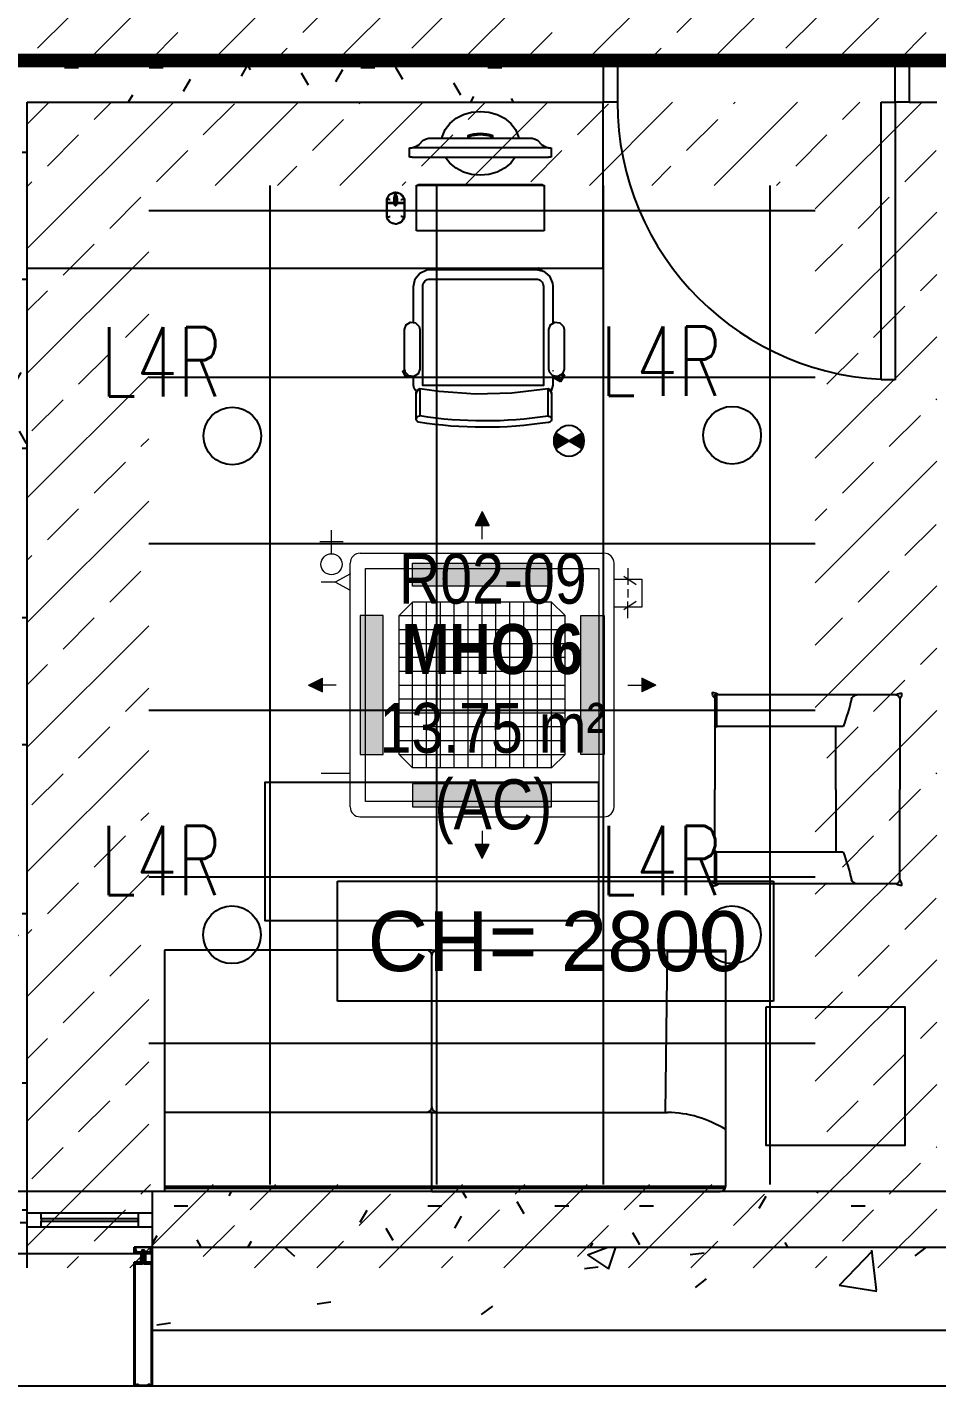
# Model space of a CAD drawing. Header units: millimetres. Extents: x -92759 to 184353, y -15225 to 86714.
# Drawn here: x 66376 to 69651, y 13491 to 18386 of the extents above; entities that cross this region are included whole.
import ezdxf

# ---------------------------------------------------------------- set-up
doc = ezdxf.new("R2010")
doc.units = ezdxf.units.MM
doc.linetypes.add('HIDDEN', pattern=[0.375, 0.25, -0.125])
for name, color, linetype in [('0-1', 9, 'Continuous'), ('0-Motion Sensor', 1, 'Continuous'), ('A-_CLADMULN_E', 8, 'Continuous'), ('A-_DETA----_ED', 8, 'Continuous'), ('A-_DOOR----_E', 8, 'Continuous'), ('A-_FLOR----_E', 8, 'Continuous'), ('A-_FURT----_E-1', 8, 'Continuous'), ('A-_FURT----_E-3', 250, 'Continuous'), ('A-_ROOMNAME_A', 8, 'Continuous'), ('A-_WALL----_E', 8, 'Continuous'), ('A-_WALL----_H-1', 9, 'Continuous'), ('A-_WALLPRTN_E', 8, 'Continuous'), ('A-_WIND----_E', 8, 'Continuous'), ('A-PATT-CONC', 8, 'Continuous'), ('E-_LIGT----_E-', 3, 'Continuous'), ('E-legend', 1, 'Continuous'), ('HF Text', 7, 'Continuous'), ('M-_SANIFIXR_E', 9, 'Continuous'), ('M-ACMV_FCU', 5, 'Continuous'), ('PDF_M-_ACON----_E-N', 7, 'Continuous')]:
    doc.layers.add(name, color=color, linetype=linetype)
for name, color, linetype, lineweight in [('A--', 134, '500-1-RP', 25), ('HFI 9MM FPB', 94, 'Continuous', 5), ('M-ACMV_CDP', 190, 'DRAIN_PIPE', 25), ('M-ACMV_FCU-1', 86, 'Continuous', 9), ('M-ACMV_PWR', 1, 'REFRIGERANT', 25), ('M-ACMV_REF_PIPE', 134, '500-1-RP', 25), ('M-ACMV_VCD', 7, 'Continuous', 25)]:
    doc.layers.add(name, color=color, linetype=linetype, lineweight=lineweight)
doc.layers.add('A-_DETA----_ED-11', color=9, linetype='Continuous', true_color=0x808080)
doc.layers.add('A-_WALL----_H-3', color=9, linetype='Continuous', true_color=0x808080)
doc.styles.add('Arial Narrow_2', font='ARIALN.TTF', dxfattribs={"height": 225})
doc.styles.add('Arial Narrow_B_1', font='ARIALNB.TTF', dxfattribs={"height": 300})
doc.styles.add('Arial_4', font='arial.ttf', dxfattribs={"height": 1.8})
doc.styles.add('Simplex', font='simplex_.ttf', dxfattribs={"width": 0.7, "height": 450})
doc.styles.get("Standard").update_dxf_attribs({"font": 'arial.ttf'})
doc.linetypes.add('500-1-RP', pattern='A,0.75,-0.5,0.75,-0.5,0.75,-0.5,0.75,-1.7,["RP",Standard,S=1,R=0,X=-1,Y=-0.5],-1.7', length=7.9)
doc.linetypes.add('DRAIN_PIPE', pattern='A,0.5,-0.2,["D",Standard,S=0.1,R=0,X=-0.1,Y=-0.05],-0.25', length=0.95)
doc.linetypes.add('REFRIGERANT', pattern='A,15,-5.08,["R",Standard,S=2.54,R=0,X=-2.54,Y=-1.27],-5.08', length=25.16)
pattern_1 = [(0, (-11670.95, 40338.29), (609.6, 152.4), [50.292, -406.908, 50.292, -406.908, -2438.4]), (0, (-11670.95, 40338.29), (609.6, 152.4), [-914.4, 50.292, -864.108, 50.292, -406.908, -1066.8]), (0, (-11670.95, 40338.29), (609.6, 152.4), [-2286, 50.292, -254.508, 50.292, -711.708]), (120, (-11442.35, 40414.49), (-436.78227, 451.7291), [50.292, -406.908, 50.292, -406.908, -2438.4]), (120, (-11442.35, 40414.49), (-436.78227, 451.7291), [-914.4, 50.292, -864.108, 50.292, -406.908, -1066.8]), (120, (-11442.35, 40414.49), (-436.78227, 451.7291), [-2286, 50.292, -254.508, 50.292, -711.708]), (240, (-11366.15, 40719.29), (-172.81773, -604.1291), [50.292, -406.908, 50.292, -406.908, -2438.4]), (240, (-11366.15, 40719.29), (-172.81773, -604.1291), [-914.4, 50.292, -864.108, 50.292, -406.908, -1066.8]), (240, (-11366.15, 40719.29), (-172.81773, -604.1291), [-2286, 50.292, -254.508, 50.292, -711.708])]

# ---------------------------------------------------------------- blocks, each defined once
blk = doc.blocks.new('IDA - F - Single - Swing1 - 1100L X 2200H -TD-03-10510365-BLK8_RHH_2ND STOREY PLAN')
at = {"layer": 'A-_DOOR----_E'}
for p, q in [((-550, 75), (-500, 75)), ((-500, 75), (-500, -75)), ((500, 75), (550, 75)), ((500, -75), (500, 75)), ((-500, -75), (-550, -75)), ((450, -75), (500, -75)), ((450, -1075), (450, -75)), ((500, -75), (500, -1075)), ((550, -75), (500, -75)), ((500, -1075), (450, -1075))]:
    blk.add_line(p, q, dxfattribs=at)
blk.add_arc((500, -75), 1000, 180, 270, dxfattribs=at)
blk = doc.blocks.new('Desktop Computer HP - Desktop computer-4307020-TD_OP_1ST STY PLAN Copy 2')
at = {"layer": 'A-_FURT----_E-3', "color": 8}
for p, q in [((-205.4, 75.5), (-220.6, 60.4)), ((180.4, 83.2), (-180.4, 83.2)), ((-45, 93.2), (-40, 89.6)), ((-45, 83.2), (-45, 93.2)), ((-40, 89.6), (-40, 83.2)), ((45, 93.2), (40, 89.6)), ((40, 83.2), (40, 89.6)), ((45, 93.2), (45, 83.2)), ((220.6, 60.4), (205.4, 75.5)), ((-255, 48.2), (-255, 14.8)), ((-254.7, 48.2), (-255, 48.2)), ((-245, 48.2), (-255, 48.2)), ((-255, 14.8), (-245, 14.8)), ((-255, 14.8), (-254.7, 14.8)), ((-245, 48.2), (245, 48.2)), ((245, 14.8), (-245, 14.8)), ((255, 48.2), (245, 48.2)), ((245, 14.8), (255, 14.8)), ((255, 48.2), (254.7, 48.2)), ((254.7, 14.8), (255, 14.8)), ((255, 14.8), (255, 48.2)), ((230, -86.1), (-230, -86.1)), ((-230, -86.1), (-230, -251.1)), ((-230, -91.6), (-230, -92.5)), ((-230, -92.2), (-230, -92.6)), ((-230, -92.6), (-230, -244.8)), ((-223.6, -85.2), (223.7, -85.2)), ((-223.6, -85.9), (223.7, -85.9)), ((223.7, -86.1), (-223.6, -86.1)), ((223.7, -86.3), (-223.6, -86.3)), ((230, -251.1), (230, -86.1)), ((230, -92.5), (230, -91.6)), ((230, -92.6), (230, -92.2)), ((230, -244.8), (230, -92.6)), ((273.2, -137.2), (273.2, -149.9)), ((273.2, -149.9), (273.2, -137.2)), ((336.7, -149.9), (336.7, -137.2)), ((336.7, -137.2), (336.7, -149.9)), ((273.2, -151.4), (273.2, -200.7)), ((273.2, -149.9), (286, -149.9)), ((273.2, -200.7), (273.2, -151.4)), ((286, -151.4), (273.2, -151.4)), ((286, -149.9), (300.3, -149.9)), ((300.4, -151.4), (286, -151.4)), ((324, -151.4), (309.6, -151.4)), ((309.7, -149.9), (324, -149.9)), ((324, -149.9), (336.7, -149.9)), ((336.7, -151.4), (324, -151.4)), ((336.7, -200.7), (336.7, -151.4)), ((336.7, -151.4), (336.7, -200.7)), ((-230, -251.1), (230, -251.1)), ((-223.6, -251.1), (223.7, -251.1))]:
    blk.add_line(p, q, dxfattribs=at)
at = {"layer": 'A-_FURT----_E-3', "color": 8, "flags": 128}
for points in [[(138.2, 83.4), (136.5, 90.4), (126.1, 114.7), (109.5, 136.5), (87.3, 154.8), (60.7, 168.5), (31.2, 177), (0, 179.8), (-31.2, 177), (-60.7, 168.5), (-87.3, 154.8), (-109.5, 136.5), (-126.1, 114.7), (-136.5, 90.4), (-138.2, 83.4)], [(-126, 14.8), (-109.5, -6.9), (-87.3, -25.1), (-60.7, -38.8), (-31.2, -47.3), (0, -50.2), (31.2, -47.3), (60.7, -38.8), (87.3, -25.1), (109.5, -6.9), (126, 14.8)], [(336.7, -137.2), (326.5, -120), (308.2, -112), (288.6, -116.3), (275.2, -131.2), (273.2, -137.2)], [(301.9, -124.8), (300.9, -127.6), (300.2, -131.2), (299.7, -135.2), (299.5, -139.6), (299.5, -144), (299.9, -148.2), (300.6, -152), (301.4, -155.2), (302.5, -157.6), (303.7, -159.1), (305, -159.6), (306.3, -159.1), (307.5, -157.6), (308.6, -155.2), (309.4, -152), (310.1, -148.2), (310.5, -144), (310.5, -139.6), (310.3, -135.2), (309.8, -131.2), (309.1, -127.6), (308.1, -124.8)], [(300.3, -149.9), (299.9, -147.1), (299.7, -144.1), (299.6, -140.9), (299.6, -137.8), (299.8, -134.7), (300.1, -131.8), (300.6, -129.1), (301.2, -126.8), (301.9, -124.8)], [(301.1, -127.1), (302.1, -124.3), (303.3, -122.4)], [(303.4, -122.3), (302.5, -123.6), (301.6, -125.4)], [(305, -132.2), (304.5, -132.3), (304.1, -132.6), (303.6, -133), (303.2, -133.7), (302.9, -134.4), (302.5, -135.3), (302.3, -136.4), (302, -137.5), (301.9, -138.7), (301.8, -139.9), (301.7, -141.2), (301.8, -142.5), (301.9, -143.7), (302, -144.9), (302.3, -146.1), (302.5, -147.1), (302.9, -148), (303.2, -148.7), (303.6, -149.4), (304.1, -149.8), (304.5, -150.1), (305, -150.2)], [(305, -150.2), (304.5, -150.1), (304.1, -149.8), (303.6, -149.4), (303.2, -148.7), (302.9, -148), (302.5, -147.1), (302.3, -146.1), (302, -144.9), (301.9, -143.7), (301.8, -142.5), (301.7, -141.2), (301.8, -139.9), (301.9, -138.7), (302, -137.5), (302.3, -136.4), (302.5, -135.3), (302.9, -134.4), (303.2, -133.7), (303.6, -133), (304.1, -132.6), (304.5, -132.3), (305, -132.2)], [(303.4, -122.3), (302.5, -123.5), (301.9, -124.8)], [(303.3, -122.4), (302.5, -123.5), (301.9, -124.8)], [(305, -150.2), (305.5, -150.1), (305.9, -149.8), (306.4, -149.4), (306.8, -148.7), (307.1, -148), (307.5, -147.1), (307.7, -146.1), (308, -144.9), (308.1, -143.7), (308.2, -142.5), (308.3, -141.2), (308.2, -139.9), (308.1, -138.7), (308, -137.5), (307.7, -136.4), (307.5, -135.3), (307.1, -134.4), (306.8, -133.7), (306.4, -133), (305.9, -132.6), (305.5, -132.3), (305, -132.2)], [(305, -132.2), (305.5, -132.3), (305.9, -132.6), (306.4, -133), (306.8, -133.7), (307.1, -134.4), (307.5, -135.3), (307.7, -136.4), (308, -137.5), (308.1, -138.7), (308.2, -139.9), (308.3, -141.2), (308.2, -142.5), (308.1, -143.7), (308, -144.9), (307.7, -146.1), (307.5, -147.1), (307.1, -148), (306.8, -148.7), (306.4, -149.4), (305.9, -149.8), (305.5, -150.1), (305, -150.2)], [(308.4, -125.4), (307.5, -123.6), (306.6, -122.3)], [(308.1, -124.8), (307.5, -123.5), (306.6, -122.3)], [(306.7, -122.4), (307.9, -124.3), (308.9, -127.1)], [(308.1, -124.8), (307.5, -123.5), (306.7, -122.4)], [(308.1, -124.8), (308.8, -126.8), (309.4, -129.1), (309.9, -131.8), (310.2, -134.7), (310.4, -137.8), (310.4, -140.9), (310.3, -144.1), (310.1, -147.1), (309.7, -149.9)], [(309.6, -151.4), (309.1, -153.2), (308.7, -154.9), (308.1, -156.3), (307.6, -157.5), (307, -158.4), (306.3, -159.1), (305.7, -159.5), (305, -159.6), (304.3, -159.5), (303.7, -159.1), (303, -158.4), (302.4, -157.5), (301.9, -156.3), (301.3, -154.9), (300.9, -153.2), (300.4, -151.4)], [(301.3, -154.9), (301.9, -156.3), (302.4, -157.5), (303, -158.4)], [(303.7, -159.1), (302.5, -157.6), (301.4, -155.1)], [(308.6, -155.1), (307.5, -157.6), (306.3, -159.1)], [(307, -158.4), (307.6, -157.5), (308.1, -156.3), (308.7, -154.9)], [(273.2, -200.7), (283.5, -218), (301.8, -226), (321.4, -221.7), (334.8, -206.7), (336.7, -200.7)]]:
    blk.add_lwpolyline(points, dxfattribs=at)
at = {"layer": 'A-_FURT----_E-3', "color": 8}
for centre, radius, start, end in [((0, -30.8), 131.9, 70.0559, 109.9441), ((-256.3, 99), 52.6, 285.2466, 312.7534), ((-180.4, 38.9), 44.3, 90, 124.3728), ((-180.4, 38.9), 44.3, 101.4576, 124.3728), ((0, -30.8), 126.9, 71.6303, 108.3697), ((180.4, 38.9), 44.3, 55.6272, 90), ((180.4, 38.9), 44.3, 55.6272, 78.5424), ((256.3, 99), 52.6, 227.2466, 254.7534), ((305, -144.4), 32.5, 93.9314, 167.3196), ((305, -144.4), 32.5, 86.0686, 93.9314), ((282, -118.3), 21.8, 348.9496, 17.0297), ((282, -118.3), 21.8, 349.4349, 17.0297), ((328, -118.3), 21.8, 162.9703, 191.0504), ((328, -118.3), 21.8, 162.9703, 190.5651), ((305, -144.4), 32.5, 12.6804, 86.0686), ((305, -193.6), 32.5, 192.6804, 347.3196)]:
    blk.add_arc(centre, radius, start, end, dxfattribs=at)
for centre, major_axis, start_param, end_param in [((-223.6, -91.6), (6.35, 0), 1.570796, 3.141593), ((-223.6, -92.2), (6.35, 0), 1.570796, 3.141593), ((-223.6, -92.6), (-6.35, 0), 4.712389, 6.283185), ((-223.6, -92.5), (6.35, 0), 1.832596, 2.879793), ((223.7, -91.6), (-6.35, 0), 3.141593, 4.712389), ((223.7, -92.2), (6.35, 0), 0, 1.570796), ((223.7, -92.6), (-6.35, 0), 3.141593, 4.712389), ((223.7, -92.5), (6.35, 0), 0.261799, 1.308997), ((-223.6, -244.8), (-6.35, 0), 0, 1.570796), ((-223.6, -244.5), (6.35, 0), 3.403392, 4.45059), ((-223.6, -244.7), (6.35, 0), 3.403392, 4.45059), ((223.7, -244.8), (-6.35, 0), 1.570796, 3.141593), ((223.7, -244.5), (6.35, 0), 4.974188, 6.021386), ((223.7, -244.7), (6.35, 0), 4.974188, 6.021386)]:
    blk.add_ellipse(centre, major_axis=major_axis, ratio=0.996195, start_param=start_param, end_param=end_param, dxfattribs=at)
for points, knots in [([(273.2, -137.2), (273.2, -137.2), (273.7, -137.3), (276.1, -137.5), (279.5, -138), (283.1, -138.4), (285, -138.7), (286, -138.8)], [-1, -1, -1, -1, -0.785714, -0.571429, -0.285714, -0.142857, 0, 0, 0, 0]), ([(302.8, -111.9), (302.8, -111.9), (302.8, -112.1), (303.2, -113.5), (303.7, -116.1), (303.7, -119.6), (303.5, -121.5), (303.3, -122.4)], [-1, -1, -1, -1, -0.833333, -0.666667, -0.333333, -0.166667, 0, 0, 0, 0]), ([(302.8, -111.9), (302.8, -111.9), (302.8, -112.1), (303.2, -113.5), (303.7, -116), (303.7, -119.4), (303.5, -121.3), (303.4, -122.3)], [0, 0, 0, 0, 0.166667, 0.333333, 0.666667, 0.833333, 1, 1, 1, 1]), ([(306.7, -122.4), (306.5, -121.5), (306.3, -119.6), (306.3, -116.1), (306.8, -113.5), (307.2, -112.1), (307.2, -111.9), (307.2, -111.9)], [-1, -1, -1, -1, -0.833333, -0.666667, -0.333333, -0.166667, 0, 0, 0, 0]), ([(306.6, -122.3), (306.5, -121.3), (306.3, -119.4), (306.3, -116), (306.8, -113.5), (307.2, -112.1), (307.2, -111.9), (307.2, -111.9)], [0, 0, 0, 0, 0.166667, 0.333333, 0.666667, 0.833333, 1, 1, 1, 1]), ([(324, -138.8), (325.5, -138.6), (328.3, -138.2), (332.5, -137.7), (335.9, -137.3), (336.7, -137.2), (336.7, -137.2)], [-1, -1, -1, -1, -0.785714, -0.571429, -0.285714, 0, 0, 0, 0]), ([(273.2, -200.7), (273.2, -200.7), (274.1, -200.6), (277.5, -200.2), (281.7, -199.7), (284.5, -199.3), (286, -199.1)], [0, 0, 0, 0, 0.285714, 0.571429, 0.785714, 1, 1, 1, 1]), ([(336.7, -200.7), (336.7, -200.7), (336.3, -200.7), (333.9, -200.4), (330.5, -200), (326.9, -199.5), (325, -199.3), (324, -199.1)], [-1, -1, -1, -1, -0.785714, -0.571429, -0.285714, -0.142857, 0, 0, 0, 0])]:
    blk.add_open_spline(points, degree=3, knots=knots, dxfattribs=at)
blk = doc.blocks.new('Chair_ Swivel_ High Back1 - 600x600-5528244-TD_OP_1ST STY PLAN Copy 2')
at = {"layer": '0-1'}
for p, q in [((-195.8, 250.3), (-211, 237.2)), ((-188.7, 242), (-195.8, 250.3)), ((-195.3, 249.7), (-195.8, 250.3)), ((-206.5, 240.9), (-208.1, 239.1)), ((-208.1, 239.1), (-206.5, 240.9)), ((194.9, 243.8), (-186.1, 243.8)), ((194.9, 209.8), (-186.1, 209.8)), ((194.9, 209.8), (-186.1, 209.8)), ((-246.8, 183.1), (-246.8, 51.7)), ((-212.8, 183.1), (-212.8, -173.9)), ((-212.8, 183.1), (-212.8, -172.5)), ((221.7, -173.9), (221.7, 183.1)), ((221.7, -172.5), (221.7, 183.1)), ((255.6, 52), (255.6, 183.1)), ((-246.8, 50), (-246.8, 47.1)), ((-287, 27.4), (-287, -115)), ((-231.9, -115), (-231.9, 27.4)), ((232.4, 27.4), (232.4, -115)), ((287.4, -115), (287.4, 27.4)), ((-278.2, -130.4), (-288.1, -135.8)), ((-287.4, -135.4), (-288.1, -135.8)), ((-288.1, -135.8), (-274.7, -160.6)), ((-274.7, -160.6), (-246.6, -145.4)), ((-246.7, -139.9), (-268.9, -151.9)), ((-246.8, -120.4), (-246.8, -122.8)), ((-246.8, -135.6), (-246.8, -172.5)), ((255.6, -172.5), (255.6, -138.7)), ((267.5, -140.1), (281.9, -146.8)), ((272, -136.9), (275.5, -138.5)), ((281.2, -146.5), (281.9, -146.8)), ((281.9, -146.8), (293.8, -121.3)), ((284.7, -137.4), (282.6, -138.6)), ((293.8, -121.3), (284.2, -116.8)), ((287.7, -133.8), (286.5, -135.8)), ((288.5, -131.6), (287.7, -133.8)), ((293.8, -121.3), (293.1, -120.9)), ((-274.7, -160.6), (-274.1, -160.2)), ((-229.3, -284), (-229.3, -186)), ((-212.8, -173.9), (221.7, -173.9)), ((-211.5, -173.9), (220.3, -173.9)), ((232.3, -185.5), (232.3, -283.6)), ((-242.2, -203.9), (-242.2, -198.8)), ((245.2, -198.4), (245.2, -203.5))]:
    blk.add_line(p, q, dxfattribs=at)
at = {"layer": '0-1', "flags": 128}
for points in [[(-186.1, 243.8), (-213, 237.5), (-234.3, 220), (-245.6, 194.8), (-246.8, 183.1)], [(-196.8, 242.5), (-198.8, 243), (-200.8, 243.1), (-202.9, 242.8), (-204.8, 242), (-206.5, 240.9)], [(-206.5, 240.9), (-204.5, 242.2), (-202.2, 242.9), (-199.8, 243.1)], [(255.6, 183.1), (249.3, 210), (231.8, 231.3), (206.7, 242.6), (194.9, 243.8)], [(-231.9, 27.4), (-238, 44.7), (-253.7, 54.3), (-271.9, 51.9), (-284.6, 38.6), (-287, 27.4)], [(287.4, 27.4), (281.2, 44.7), (265.6, 54.3), (247.4, 51.9), (234.8, 38.5), (232.4, 27.4)], [(-287, -115), (-280.8, -132.4), (-265.1, -142), (-246.9, -139.6), (-234.3, -126.2), (-231.9, -115)], [(-278.3, -135.5), (-280, -137.1), (-281.4, -139), (-282.2, -141.1), (-282.5, -143.4), (-282.2, -145.7), (-281.3, -147.9)], [(-281.3, -147.9), (-282.2, -145.7), (-282.5, -143.4)], [(232.4, -115), (238.6, -132.4), (254.2, -141.9), (272.4, -139.5), (285, -126.2), (287.4, -115)], [(275.5, -138.5), (277.5, -139.1), (279.6, -139.2), (281.6, -138.9), (283.5, -138.2), (285.3, -137), (286.7, -135.5), (287.7, -133.8)], [(287.7, -133.8), (288.5, -131.6), (288.6, -129.2), (288.2, -127), (287.3, -124.8), (285.8, -123)], [(-275.9, -152.4), (-278.1, -151.4), (-279.9, -149.9), (-281.3, -147.9)], [(-281.3, -147.9), (-280.2, -149.6), (-278.7, -151), (-276.9, -152), (-274.9, -152.7), (-272.9, -152.9), (-270.8, -152.6), (-268.9, -151.9)], [(-246.8, -172.5), (-240.6, -192.5), (-235.3, -196.7)], [(-242.2, -198.8), (-236.3, -188), (-229.3, -185.9)], [(-229.3, -185.9), (-99.1, -201.9), (32, -205.2), (162.8, -195.8), (232.3, -185.5)], [(232.3, -185.5), (243.1, -191.4), (245.2, -198.4)], [(241.8, -199.7), (253.2, -185.2), (255.6, -172.5)], [(-242.2, -198.8), (-242.2, -205.2), (-242.2, -224.2), (-242.2, -255.7), (-242.2, -295.6)], [(245.2, -295.2), (245.2, -252.6), (245.2, -222), (245.2, -203.9), (245.2, -198.4)]]:
    blk.add_lwpolyline(points, dxfattribs=at)
at = {"layer": '0-1'}
for centre, radius, start, end in [((-186.1, 183.1), 26.7, 90, 180), ((-186.1, 183.1), 26.7, 90, 180), ((-200.3, 233.7), 9.47, 130.6127, 145.6127), ((-200.3, 233.7), 9.47, 130.6127, 145.6127), ((-200.3, 233.7), 9.47, 85.6127, 130.6127), ((-200.3, 233.7), 9.47, 115.6127, 130.6127), ((194.9, 183.1), 26.7, 360, 90), ((194.9, 183.1), 26.7, 360, 90), ((-273, -143.4), 9.47, 163.3873, 208.3873), ((-273, -143.4), 9.47, 193.3873, 208.3873), ((279.2, -129.8), 9.47, 290, 335), ((279.2, -129.8), 9.47, 320, 335), ((279.2, -129.8), 9.47, 335, 20), ((279.2, -129.8), 9.47, 335, 350), ((-273, -143.4), 9.47, 208.3873, 253.3873), ((-273, -143.4), 9.47, 208.3873, 223.3873), ((-211.5, -172.5), 1.35, 180, 270), ((220.3, -172.5), 1.35, 270, 360)]:
    blk.add_arc(centre, radius, start, end, dxfattribs=at)
for centre, major_axis, ratio, start_param, end_param in [((-229.3, -203.9), (12.9, 0), 0.99468, 1.872301, 3.403392), ((232.3, -203.5), (12.9, 0), 0.99468, 1.31634, 1.570796), ((232.3, -203.5), (12.9, 0), 0.99468, 6.072785, 7.345068), ((-229.3, -295.6), (-12.9, 0), 0.899459, 4.712389, 7.853982), ((0.2, 911.2), (1348.5, 0), 0.899459, 4.541367, 4.885303), ((232.3, -295.2), (12.9, 0), 0.899459, 5.054959, 7.853982), ((0.2, 911.2), (1373.9, 0), 0.899459, 4.544559, 4.885273)]:
    blk.add_ellipse(centre, major_axis=major_axis, ratio=ratio, start_param=start_param, end_param=end_param, dxfattribs=at)
blk = doc.blocks.new('sofa')
at = {"color": 8, "ltscale": 60}
for p, q in [((-309909, -140725.9), (-311927.5, -140725.9)), ((-310871.1, -140713.4), (-311909, -140713.4)), ((-310871.1, -140713.4), (-309909, -140713.4)), ((-310871.1, -140713.4), (-310871.1, -140998.6)), ((-310871.1, -140713.4), (-310871.1, -140998.6)), ((-309909, -141583.4), (-309909, -140713.4)), ((-311929, -140733.4), (-311929, -141583.4)), ((-309909, -140732.2), (-311928.9, -140732.2)), ((-311712, -140998.6), (-311719.6, -141583.4)), ((-310871.1, -140998.6), (-311719.6, -140998.6)), ((-310871.1, -140998.6), (-309909, -140998.6)), ((-310871.1, -141018.6), (-310871.1, -141563.4)), ((-310871.1, -141018.6), (-310871.1, -141563.4)), ((-311719.6, -141578.4), (-311929, -141578.4)), ((-310871.1, -141583.4), (-311929, -141583.4)), ((-310871.1, -141583.4), (-309909, -141583.4))]:
    blk.add_line(p, q, dxfattribs=at)
for centre, radius, start, end in [((-311909, -140733.4), 20, 90, 180), ((-311712.9, -140592.8), 405.9, 237.8397, 269.0592), ((-310891.1, -141018.6), 20, 0, 90), ((-310891.1, -141018.6), 20, 0, 90), ((-310851.1, -141018.6), 20, 90, 180), ((-310851.1, -141018.6), 20, 90, 180), ((-310891.1, -141563.4), 20, 270, 0), ((-310891.1, -141563.4), 20, 270, 0), ((-310851.1, -141563.4), 20, 180, 270), ((-310851.1, -141563.4), 20, 180, 270)]:
    blk.add_arc(centre, radius, start, end, dxfattribs=at)
blk = doc.blocks.new('armchair')
at = {"color": 8, "ltscale": 60}
for p, q in [((-313358.1, -137598.3), (-313358.1, -138243.3)), ((-313343.1, -137583.3), (-313018.1, -137583.3)), ((-312693.1, -137583.3), (-313018.1, -137583.3)), ((-312678.1, -137598.3), (-312678.1, -138243.3)), ((-313244.1, -137787.4), (-313244.1, -138243.3)), ((-312792.1, -137787.4), (-312792.1, -138243.3)), ((-313018.1, -137813.8), (-313244.1, -137813.8)), ((-313018.1, -137813.8), (-312792.1, -137813.8)), ((-313358.1, -138243.3), (-313244.1, -138243.3)), ((-313358.1, -138249.3), (-313018.1, -138249.3)), ((-312678.1, -138249.3), (-313018.1, -138249.3)), ((-312678.1, -138243.3), (-312792.1, -138243.3))]:
    blk.add_line(p, q, dxfattribs=at)
for centre, radius, start, end in [((-313363.9, -137577.3), 0.52, 92.0589, 177.9411), ((-313336.8, -137578.3), 27.7, 177.9411, 215.4541), ((-313363, -137604.5), 27.7, 54.5458, 92.0589), ((-313352.1, -137589.2), 8.92, 215.4541, 229.2061), ((-313343.1, -137598.3), 15, 90, 180), ((-313352.1, -137589.2), 8.92, 39.7668, 54.5458), ((-312693.1, -137598.3), 15, 0, 90), ((-312684.1, -137589.2), 8.92, 125.4542, 140.2332), ((-312673.2, -137604.5), 27.7, 87.9411, 125.4542), ((-312684.1, -137589.2), 8.92, 310.7939, 324.5459), ((-312699.4, -137578.3), 27.7, 324.5459, 2.0589), ((-312672.3, -137577.3), 0.52, 2.0589, 87.9411), ((-313338.1, -137737.9), 20, 180, 255.06), ((-312698.1, -137737.9), 20, 284.94, 0), ((-313613.3, -138822.3), 1098.8, 70.3667, 75.7733), ((-312422.9, -138822.3), 1098.8, 104.2267, 109.6333), ((-313339.6, -138256.1), 27.7, 145.0459, 182.5589), ((-313366.7, -138257.4), 0.52, 182.5589, 268.4411), ((-313366, -138230.2), 27.7, 268.4411, 305.9542), ((-313355, -138245.4), 8.92, 110.5099, 145.0459), ((-313358.1, -138246.3), 3, 90, 270), ((-313355, -138245.4), 8.92, 305.9542, 333.8442), ((-313244.1, -138246.3), 3, 270, 90), ((-312792.1, -138246.3), 3, 90, 270), ((-312681.2, -138245.4), 8.92, 206.1558, 234.0458), ((-312670.2, -138230.2), 27.7, 234.0458, 271.5589), ((-312681.2, -138245.4), 8.92, 34.9541, 69.4901), ((-312678.1, -138246.3), 3, 270, 90), ((-312696.6, -138256.1), 27.7, 357.4411, 34.9541), ((-312669.5, -138257.4), 0.52, 271.5589, 357.4411)]:
    blk.add_arc(centre, radius, start, end, dxfattribs=at)
blk = doc.blocks.new('1599_FURN_RHH_BLK8 _NEW__2ND STY_dwg-10261561-BLK8_RHH_2ND STOREY PLAN')
at = {"layer": '0-1', "color": 8}
for points in [[(-21852.5, -61225.1), (-21852.5, -61825.1), (-23924.8, -61825.1)], [(-21867.8, -63674.9), (-21867.8, -64174.9), (-23067.8, -64174.9), (-23067.8, -63674.9), (-21867.8, -63674.9)]]:
    blk.add_lwpolyline(points, dxfattribs=at)
blk.add_lwpolyline([(-21264.4, -64484.6), (-20764.4, -64484.6), (-20764.4, -64984.6), (-21264.4, -64984.6)], close=True, dxfattribs=at)
at = {"layer": '0-1', "color": 8, "xscale": -1, "rotation": 270}
blk.add_blockref('armchair', (116800.4, 249317), dxfattribs=at)
at = {"layer": '0-1', "color": 8, "rotation": 180}
blk.add_blockref('sofa', (-333338.9, -205863.5), dxfattribs=at)
at = {"layer": 'A-_FURT----_E-1', "color": 8, "xscale": -1}
blk.add_blockref('Chair_ Swivel_ High Back1 - 600x600-5528244-TD_OP_1ST STY PLAN Copy 2', (-22278.9, -62072.2), dxfattribs=at)
at = {"layer": 'A-_FURT----_E-3', "color": 8, "xscale": -1}
blk.add_blockref('Desktop Computer HP - Desktop computer-4307020-TD_OP_1ST STY PLAN Copy 2', (-22293.4, -61438.2), dxfattribs=at)
blk = doc.blocks.new('Rectangular Mullion - 500L X 65D mm-10416835-BLK8_RHH_2ND STOREY PLAN')
at = {"layer": 'A-_DETA----_ED'}
for p, q in [((32.5, 463), (-32.5, 463)), ((-32.5, 463), (-32.5, 18)), ((-30, 460.5), (-25.1, 460.5)), ((-30, 20.5), (-30, 460.5)), ((-23.6, 458.9), (-23.6, 457.4)), ((-23.6, 457.4), (-17.7, 457.4)), ((-17.7, 457.4), (-17.7, 458.9)), ((-16.1, 460.5), (16.1, 460.5)), ((17.7, 458.9), (17.7, 457.4)), ((17.7, 457.4), (23.6, 457.4)), ((23.6, 457.4), (23.6, 458.9)), ((25.1, 460.5), (30, 460.5)), ((30, 460.5), (30, 20.5)), ((32.5, 18), (32.5, 463)), ((-32.5, 18), (-21, 18)), ((-24, 20.5), (-30, 20.5)), ((-24, 23.6), (-24, 20.5)), ((-4.1, 24.3), (-23.2, 24.3)), ((-20.2, 21.8), (-17.9, 21.8)), ((-17.1, 18), (-13.8, 18)), ((-13.1, 18.8), (-13.1, 21)), ((-12.3, 21.8), (-5.9, 21.8)), ((-10.5, 21.8), (-10.5, 19.9)), ((-9.7, 19.2), (-8, 19.2)), ((-8, 19.2), (-8, 2.5)), ((-8, -11.6), (-8, 0)), ((-7.7, 2.2), (-6.7, 2.2)), ((-6.7, 0.3), (-7.7, 0.3)), ((-6.4, 2), (-6.4, 0.6)), ((-5.4, 5.1), (-5.4, 20.3)), ((-3.5, 5.1), (-5.4, 5.1)), ((-5.1, 21), (-5.1, 18.8)), ((-4.3, 18), (-0.8, 18)), ((-2.6, 21.3), (-2.6, 22.8)), ((2.6, 21.3), (-2.6, 21.3)), ((-2.5, -1.3), (-1.1, 4.3)), ((-0.8, 18), (0, 18.8)), ((0, 18.8), (0.8, 18)), ((0.8, 18), (4.3, 18)), ((1.1, 4.3), (2.5, -1.3)), ((2.6, 22.8), (2.6, 21.3)), ((5.4, 5.1), (3.5, 5.1)), ((23.2, 24.3), (4.1, 24.3)), ((5.1, 18.8), (5.1, 21)), ((5.4, 20.3), (5.4, 5.1)), ((5.9, 21.8), (12.3, 21.8)), ((6.4, 0.6), (6.4, 2)), ((6.7, 2.2), (7.7, 2.2)), ((7.7, 0.3), (6.7, 0.3)), ((8, 19.2), (9.7, 19.2)), ((8, 2.5), (8, 19.2)), ((8, -11.6), (8, 0)), ((10.5, 19.9), (10.5, 21.8)), ((13.1, 21), (13.1, 18.8)), ((13.8, 18), (17.1, 18)), ((17.9, 21.8), (20.2, 21.8)), ((21, 18), (32.5, 18)), ((24, 20.5), (24, 23.6)), ((30, 20.5), (24, 20.5)), ((-32.5, -17.5), (-32.5, -22.2)), ((-32.5, -24.8), (-32.5, -37)), ((-32.5, -37), (32.5, -37)), ((-29.9, -17), (-32, -17)), ((-31.7, -23), (-30.7, -23)), ((-31.2, -25.3), (-30.5, -25.3)), ((-31.2, -35.7), (-31.2, -25.3)), ((-15.9, -35.7), (-31.2, -35.7)), ((-30.5, -23.2), (-31, -23.2)), ((-30.3, -25.5), (-27.6, -30.1)), ((-26.8, -20.8), (-29, -20.8)), ((-27.4, -23), (-24.5, -23)), ((-27.4, -26.4), (-27.4, -23)), ((-25.9, -29.1), (-27.4, -26.4)), ((-5.7, -17), (-25.9, -17)), ((-23, -19.5), (-8.3, -19.5)), ((-23, -21.5), (-23, -19.5)), ((0, -35.5), (-15.9, -35.7)), ((-8.3, -19.5), (-7.6, -20.2)), ((-6.9, -11.6), (-8, -11.6)), ((-0.4, -20.2), (-7.6, -20.2)), ((-6.9, -11.6), (-6.6, -12)), ((-6.6, -12), (-6.2, -11.6)), ((-6.2, -11.6), (-4.3, -11.6)), ((-5.3, -16.6), (-5.7, -17)), ((-5, -17), (-5.3, -16.6)), ((5, -17), (-5, -17)), ((-2.4, -0.9), (-4.9, -3.8)), ((-4.9, -3.8), (4.9, -3.8)), ((-4.9, -3.8), (-4.9, -11.6)), ((-4.3, -11.6), (-3.9, -12)), ((-3.9, -12), (-3.6, -11.6)), ((-3.6, -11.6), (-2.5, -11.6)), ((-2.5, -11.6), (-2.5, -1.1)), ((2.4, -0.9), (-2.4, -0.9)), ((-0.4, -20.2), (0, -19.8)), ((0, -19.8), (0.4, -20.2)), ((15.9, -35.7), (0, -35.5)), ((7.6, -20.2), (0.4, -20.2)), ((4.9, -3.8), (2.4, -0.9)), ((2.5, -1.3), (2.5, -11.6)), ((2.5, -11.6), (3.6, -11.6)), ((3.6, -11.6), (3.9, -12)), ((3.9, -12), (4.3, -11.6)), ((4.3, -11.6), (6.2, -11.6)), ((4.9, -3.8), (4.9, -11.6)), ((5.3, -16.6), (5, -17)), ((5.7, -17), (5.3, -16.6)), ((25.9, -17), (5.7, -17)), ((6.2, -11.6), (6.6, -12)), ((6.6, -12), (6.9, -11.6)), ((8, -11.6), (6.9, -11.6)), ((7.6, -20.2), (8.3, -19.5)), ((8.3, -19.5), (23, -19.5)), ((31.2, -35.7), (15.9, -35.7)), ((23, -19.5), (23, -21.5)), ((24.5, -23), (27.4, -23)), ((25.5, -19.5), (25.5, -19.3)), ((27.4, -26.4), (25.9, -29.1)), ((29, -20.8), (26.8, -20.8)), ((27.4, -23), (27.4, -26.4)), ((27.6, -30.1), (30.3, -25.5)), ((32, -17), (29.9, -17)), ((30.3, -19.3), (30.3, -19.5)), ((31, -23.2), (30.5, -23.2)), ((30.5, -25.3), (31.2, -25.3)), ((30.7, -23), (31.7, -23)), ((31.2, -25.3), (31.2, -35.7)), ((32.5, -22.2), (32.5, -17.5)), ((32.5, -37), (32.5, -24.8))]:
    blk.add_line(p, q, dxfattribs=at)
for centre, radius, start, end in [((-25.1, 458.9), 1.52, 0, 90), ((-16.1, 458.9), 1.52, 90, 180), ((16.1, 458.9), 1.52, 0, 90), ((25.1, 458.9), 1.52, 90, 180), ((-23.2, 23.6), 0.762, 90, 180), ((-20.2, 20.5), 1.27, 90, 180), ((-19.2, 20.3), 2.29, 180, 225.1897), ((-21, 18.4), 0.381, 270, 45.1897), ((-17.9, 20.5), 1.27, 0, 90), ((-17.1, 18.4), 0.381, 134.8103, 270), ((-18.9, 20.3), 2.29, 314.8103, 0), ((-13.8, 18.8), 0.762, 270, 0), ((-12.3, 21), 0.762, 90, 180), ((-9.7, 19.9), 0.762, 180, 270), ((-7.7, 2.5), 0.254, 180, 270), ((-7.7, 0), 0.254, 90, 180), ((-6.9, 20.3), 1.52, 360, 90), ((-6.7, 2), 0.254, 360, 90), ((-6.7, 0.6), 0.254, 270, 360), ((-5.9, 21), 0.762, 0, 90), ((-4.3, 18.8), 0.762, 180, 270), ((-4.1, 22.8), 1.52, 360, 90), ((0, 4), 3.63, 17.5064, 162.4936), ((0, 4), 1.09, 15, 165), ((4.1, 22.8), 1.52, 90, 180), ((4.3, 18.8), 0.762, 270, 0), ((5.9, 21), 0.762, 90, 180), ((6.9, 20.3), 1.52, 90, 180), ((6.7, 2), 0.254, 90, 180), ((6.7, 0.6), 0.254, 180, 270), ((7.7, 2.5), 0.254, 270, 0), ((7.7, 0), 0.254, 0, 90), ((9.7, 19.9), 0.762, 270, 0), ((12.3, 21), 0.762, 0, 90), ((13.8, 18.8), 0.762, 180, 270), ((17.9, 20.5), 1.27, 90, 180), ((18.9, 20.3), 2.29, 180, 225.1897), ((17.1, 18.4), 0.381, 270, 45.1897), ((20.2, 20.5), 1.27, 0, 90), ((21, 18.4), 0.381, 134.8103, 270), ((19.2, 20.3), 2.29, 314.8103, 0), ((23.2, 23.6), 0.762, 0, 90), ((-32, -17.5), 0.508, 90, 180), ((-31.7, -22.2), 0.762, 180, 270), ((-31, -24.8), 1.52, 90, 180), ((-30.7, -24.3), 1.27, 288.6629, 90), ((-30.5, -24.3), 1.02, 270, 90), ((-28, -19.3), 2.29, 134.8103, 180), ((-29, -19.5), 1.27, 180, 270), ((-29.9, -17.4), 0.381, 314.8103, 90), ((-26.8, -29.6), 1.02, 210, 30), ((-26.8, -19.5), 1.27, 270, 0), ((-25.9, -17.4), 0.381, 90, 225.1897), ((-27.8, -19.3), 2.29, 0, 45.1897), ((-24.5, -21.5), 1.52, 270, 0), ((24.5, -21.5), 1.52, 180, 270), ((27.8, -19.3), 2.29, 134.8103, 180), ((26.8, -19.5), 1.27, 180, 270), ((26.8, -29.6), 1.02, 150, 330), ((25.9, -17.4), 0.381, 314.8103, 90), ((29, -19.5), 1.27, 270, 0), ((29.9, -17.4), 0.381, 90, 225.1897), ((30.7, -24.3), 1.27, 90, 251.3371), ((30.5, -24.3), 1.02, 90, 270), ((28, -19.3), 2.29, 0, 45.1897), ((31, -24.8), 1.52, 360, 90), ((31.7, -22.2), 0.762, 270, 0), ((32, -17.5), 0.508, 0, 90)]:
    blk.add_arc(centre, radius, start, end, dxfattribs=at)
at = {"layer": 'A-_DETA----_ED-11'}
for p, q in [((0, 26.4), (-2.4, 24)), ((-2.4, 24), (-2.4, -0.9)), ((2.4, 24), (0, 26.4)), ((2.4, -0.9), (2.4, 24)), ((-8, -17), (-8, -11.6)), ((-6.3, -21.2), (-6.3, -20.2)), ((6.4, -21.2), (-6.3, -21.2)), ((-5.2, -24.7), (-5.2, -21.2)), ((-5.1, -24.8), (5.1, -24.8)), ((3.9, -25.6), (-3.9, -25.6)), ((-2.6, -24.7), (-2.6, -21.2)), ((-2.5, -11.6), (-2.5, -17)), ((2.5, -11.6), (2.5, -17)), ((2.6, -24.7), (2.6, -21.2)), ((5.2, -24.7), (5.2, -21.2)), ((6.4, -20.2), (6.4, -21.2)), ((8, -11.6), (8, -17))]:
    blk.add_line(p, q, dxfattribs=at)
for centre, radius, start, end in [((-3.9, -24.2), 1.38, 200.9416, 339.0732), ((0, -21.4), 4.19, 234.2873, 305.7127), ((3.9, -24.2), 1.38, 200.9416, 339.0732)]:
    blk.add_arc(centre, radius, start, end, dxfattribs=at)
blk = doc.blocks.new('Rectangular Mullion - IDA - Rectangular - 500mm - Center-10424864-BLK8_RHH_2ND STOREY PLAN')
at = {"layer": 'A-_CLADMULN_E'}
for p, q in [((-65, 18), (-65, 463)), ((-65, 463), (0, 463)), ((0, 463), (0, 18)), ((-41.1875, 18), (-65, 18)), ((-41.1875, -17), (-41.1875, 18)), ((0, 18), (-23.8125, 18)), ((-23.8125, 18), (-23.8125, -17)), ((-65, -37), (-65, -17)), ((-65, -17), (-41.1875, -17)), ((0, -37), (-65, -37)), ((-23.8125, -17), (0, -17)), ((0, -17), (0, -37))]:
    blk.add_line(p, q, dxfattribs=at)
blk = doc.blocks.new('IDA - Fixed - 1 Panel - 450L X 1500H - B8-AW05-10438933-BLK8_RHH_2ND STOREY PLAN')
at = {"layer": 'A-_WIND----_E'}
for p, q in [((-175, 25), (-225, 25)), ((-175, -25), (-175, 25)), ((175, 25), (-175, 25)), ((175.1, 4), (-174.9, 4)), ((-174.9, 4), (-174.9, -4)), ((225, 25), (175, 25)), ((175, 25), (175, 4)), ((175.1, -4), (175.1, 4)), ((-225, -25), (-175, -25)), ((-175, -25), (175, -25)), ((-174.9, -4), (175.1, -4)), ((175, -4), (175, -25)), ((175, -25), (225, -25))]:
    blk.add_line(p, q, dxfattribs=at)
blk = doc.blocks.new('A$C7f2274b8')
at = {"layer": 'A-_WALL----_H-3'}
h = blk.add_hatch(dxfattribs=at)
h.set_pattern_fill('FP_10', color=256, style=0, pattern_type=2)
h.set_pattern_definition([(0, (-1370.95, 58488.29), (609.6, 152.4), [50.292, -406.908, 50.292, -406.908, -2438.4]), (0, (-1370.95, 58488.29), (609.6, 152.4), [-914.4, 50.292, -864.108, 50.292, -406.908, -1066.8]), (0, (-1370.95, 58488.29), (609.6, 152.4), [-2286, 50.292, -254.508, 50.292, -711.708]), (120, (-1142.35, 58564.49), (-436.78227, 451.7291), [50.292, -406.908, 50.292, -406.908, -2438.4]), (120, (-1142.35, 58564.49), (-436.78227, 451.7291), [-914.4, 50.292, -864.108, 50.292, -406.908, -1066.8]), (120, (-1142.35, 58564.49), (-436.78227, 451.7291), [-2286, 50.292, -254.508, 50.292, -711.708]), (240, (-1066.15, 58869.29), (-172.81773, -604.1291), [50.292, -406.908, 50.292, -406.908, -2438.4]), (240, (-1066.15, 58869.29), (-172.81773, -604.1291), [-914.4, 50.292, -864.108, 50.292, -406.908, -1066.8]), (240, (-1066.15, 58869.29), (-172.81773, -604.1291), [-2286, 50.292, -254.508, 50.292, -711.708])])
h.paths.add_polyline_path([(-4963, -600), (0, -600), (0, -400), (-5575, -400), (-5575, -600)])
h = blk.add_hatch(dxfattribs=at)
h.set_pattern_fill('FP_57', color=256, angle=-130, style=0, pattern_type=2)
h.set_pattern_definition([(50, (-2488.1, -900), (1093.1, -95.63), [114.3, -1257.3]), (355, (-2488.1, -900), (-211.46, 1146.34), [91.44, -1005.84]), (100.45, (-2397, -908), (881.66, 1050.7), [97.14, -1068.54]), (46.184, (-2488.1, -595.2), (1626.5, -252.26), [171.45, -1885.95]), (96.636, (-2352.6, -616.2), (1424.4, 1484.6), [145.7, -1602.8]), (351.184, (-2488.1, -595.2), (1424.4, 1484.55), [137.16, -1508.76]), (21, (-2335.7, -671.4), (909.69, -613.6), [114.3, -1257.3]), (326, (-2335.7, -671.4), (370.8, 1105.13), [91.44, -1005.84]), (71.45, (-2259.9, -722.5), (1280.5, 491.53), [97.14, -1068.54]), (37.5, (-2488.1, -900), (18.53, 507.33), [50.29, -943.36, 50.29, -1980.44]), (37.5, (-2488.1, -900), (18.53, 507.33), [-1043.94, -970.79, 50.29, -959.36]), (7.5, (-2488.1, -900), (400.92, 601.08), [50.29, -531.88, 50.29, -1305.31]), (7.5, (-2488.1, -900), (400.92, 601.08), [-632.46, -920.5, 50.29, -334.52]), (327.5, (-2827.95, -900), (813.545, -34.374), [50.29, -330.71, 50.29, -2715.77]), (327.5, (-2827.95, -900), (813.545, -34.374), [-431.29, -1138.43, 50.29, -1527.05]), (317.5, (-2980.35, -900), (888.78, 152.56), [50.29, -445.01, 50.29, -739.14, -1120.14]), (317.5, (-2980.35, -900), (888.78, 152.56), [-1284.73, 50.3, -1069.85])])
h.paths.add_polyline_path([(-5575, -900), (600, -900), (600, -600), (-5575, -600), (-5575, -750)])
at = {"layer": 'A-_FLOR----_E'}
for p, q in [((-6080, -1100), (-5640, -1100)), ((-5575, -1100), (1100, -1100))]:
    blk.add_line(p, q, dxfattribs=at)
at = {"layer": 'A-_WALL----_E'}
for p, q in [((0, -400), (-8999.9, -400)), ((-6025, -625), (-6025, -400)), ((-5575, -400), (-5575, -900)), ((-6025, -512.5), (-6050, -512.5)), ((-5616.2, -625), (-6703.8, -625)), ((-5576.2, -625), (-5598.8, -625)), ((-5576.2, -655), (-5576.2, -620)), ((-5575, -600), (625, -600)), ((-5575, -900), (600, -900))]:
    blk.add_line(p, q, dxfattribs=at)
at = {"layer": 'A-_CLADMULN_E', "extrusion": (0, 0, -1), "rotation": 180}
for name, p in [('Rectangular Mullion - 500L X 65D mm-10416835-BLK8_RHH_2ND STOREY PLAN', (5607.5, -637)), ('Rectangular Mullion - IDA - Rectangular - 500mm - Center-10424864-BLK8_RHH_2ND STOREY PLAN', (5575, -637))]:
    blk.add_blockref(name, p, dxfattribs=at)
at = {"layer": 'A-_WIND----_E', "rotation": 180}
blk.add_blockref('IDA - Fixed - 1 Panel - 450L X 1500H - B8-AW05-10438933-BLK8_RHH_2ND STOREY PLAN', (-5800, -502.5), dxfattribs=at)
blk = doc.blocks.new('A$C3019c3af')
at = {"layer": 'A-_WALL----_H-1'}
h = blk.add_hatch(dxfattribs=at)
h.set_pattern_fill('FP_8', color=256, style=0, pattern_type=2)
h.set_pattern_definition(pattern_1)
h.paths.add_polyline_path([(-11700, -14625), (-9625, -14625), (-9625, -14475), (-11700, -14475), (-11700, -14550)])
h.paths.add_polyline_path([(-19900, -14625), (-19650, -14625), (-19650, -14475), (-20000, -14475), (-20000, -14625)])
h.paths.add_polyline_path([(-18550, -14625), (-14250, -14625), (-14250, -14475), (-18550, -14475), (-18550, -14550)])
h.paths.add_polyline_path([(-13050, -14625), (-12800, -14625), (-12800, -14475), (-13150, -14475), (-13150, -14625)])
h.paths.add_polyline_path([(-21100, -14625), (-21100, -14475), (-22900, -14475), (-22900, -14625)])
h = blk.add_hatch(dxfattribs=at)
h.set_pattern_fill('FP_8', color=256, style=0, pattern_type=2)
h.set_pattern_definition(pattern_1)
h.paths.add_polyline_path([(-16325, -18825), (-16325, -14625), (-16475, -14625), (-16475, -18825)])
at = {"layer": 'A-_WALLPRTN_E'}
for p, q in [((-14250, -14475), (-18550, -14475)), ((-14250, -14625), (-14250, -14475)), ((-12800, -14475), (-13150, -14475)), ((-13150, -14475), (-13150, -14625)), ((-16325, -14625), (-14250, -14625)), ((-16325, -18825), (-16325, -14625)), ((-13150, -14625), (-13050, -14625))]:
    blk.add_line(p, q, dxfattribs=at)
blk.add_blockref('A$C7f2274b8', (-10300, -18150))
at = {"layer": 'A-_DOOR----_E'}
blk.add_blockref('IDA - F - Single - Swing1 - 1100L X 2200H -TD-03-10510365-BLK8_RHH_2ND STOREY PLAN', (-13700, -14550), dxfattribs=at)
at = {"layer": 'M-_SANIFIXR_E'}
blk.add_blockref('1599_FURN_RHH_BLK8 _NEW__2ND STY_dwg-10261561-BLK8_RHH_2ND STOREY PLAN', (7599.8, 46600.1), dxfattribs=at)
at = {"layer": 'A-_ROOMNAME_A', "char_height": 180, "attachment_point": 1}
for s, insert, width, style in [('R02-09', (-14986.7, -16251.8), 853.797, 'Arial Narrow_2'), ('MHO 6', (-14976.9, -16505.3), 829.747, 'Arial Narrow_B_1'), ('13.75 m²', (-15056.4, -16789.3), 1022.152, 'Arial Narrow_2'), ('(AC)', (-14858.4, -17065), 541.139, 'Arial Narrow_2')]:
    blk.add_mtext(s, dxfattribs=dict(at, insert=insert, width=width, style=style))
blk = doc.blocks.new('RCP_B8L2')
at = {"layer": 'A-PATT-CONC'}
h = blk.add_hatch(dxfattribs=at)
h.set_pattern_fill('ANSI37', color=256, scale=189, angle=45)
h.set_pattern_definition([(90, (-383405.57, -202502.3), (-600.075, 0), []), (180, (-383405.57, -202502.3), (-6e-14, -600.075), [])])
h.paths.add_polyline_path([(-385805.6, -202502.3), (-383405.6, -202502.3), (-383405.6, -206102.3), (-385805.6, -206102.3)])
at = {"layer": 'HFI 9MM FPB'}
h = blk.add_hatch(dxfattribs=at)
h.set_pattern_fill('ANSI33', color=256, scale=50)
h.set_pattern_definition([(45, (-381589.02, -647239), (-224.5064, 224.5064), []), (45, (-381364.5, -647239), (-224.5064, 224.5064), [158.75, -79.375])])
h.paths.add_polyline_path([(-397618.1, -197577.3), (-385268.1, -197577.3), (-385268.1, -194177.3), (-378029.8, -194177.3), (-378029.8, -197377.3), (-379618.1, -197377.3), (-379618.1, -196977.3), (-380218.1, -196977.3), (-380218.1, -197577.3), (-379543.1, -197577.3), (-379543.1, -202052.3), (-392818.3, -202052.3), (-392818.1, -200852.3), (-397618.1, -200852.3)])
h.paths.add_polyline_path([(-397018.1, -198014.8), (-397018.1, -200414.8), (-392218.1, -200414.8), (-392218.1, -201614.8), (-380218.1, -201614.8), (-380218.1, -196814.8), (-378418.1, -196814.8), (-378418.1, -194414.8), (-384948.8, -194414.8), (-385018.1, -198014.8)], flags=16)
h = blk.add_hatch(dxfattribs=at)
h.set_pattern_fill('ANSI33', color=256, scale=50)
h.set_pattern_definition([(45, (-581589.02, -147239), (-224.5064, 224.5064), []), (45, (-581364.5, -147239), (-224.5064, 224.5064), [158.75, -79.375])])
h.paths.add_polyline_path([(-385805.6, -202502.3), (-383405.6, -202502.3), (-383405.6, -206102.3), (-385805.6, -206102.3)], flags=16)
h.paths.add_polyline_path([(-386243.1, -202202.3), (-382968.1, -202202.3), (-382968.1, -206402.3), (-386243.1, -206402.3)])
at = {"layer": 'HF Text', "insert": (-385017.5, -205117.3), "char_height": 215.85, "width": 1353.585, "attachment_point": 1, "style": 'Arial_4', "bg_fill": 16, "box_fill_scale": 1.5, "bg_fill_color": 256, "bg_fill_transparency": 0}
blk.add_mtext('CH= 2800', dxfattribs=at)
blk = doc.blocks.new('A$C020d881d')
at = {"layer": 'E-legend', "lineweight": 25}
blk.add_circle((818.7, 172), 103.8, dxfattribs=at)
at = {"layer": 'E-legend', "lineweight": 25, "style": 'Simplex', "width": 0.7}
blk.add_text('L4R', height=250, dxfattribs=at).set_placement((345.2, 314.3))
blk = doc.blocks.new('Motion Sensor')
at = {"layer": 'E-legend', "lineweight": 25}
h = blk.add_hatch(color=256, dxfattribs=at)
h.dxf.hatch_style = 1
h.paths.add_polyline_path([(10021, -17121.6), (9973.3, -17094.1, 0.131652), (9965.9, -17121.6, 0.131652), (9973.3, -17149.1)])
h = blk.add_hatch(color=256, dxfattribs=at)
h.dxf.hatch_style = 1
h.paths.add_polyline_path([(10068.6, -17094.1), (10021, -17121.6), (10068.6, -17149.1, 0.131652), (10076, -17121.6, 0.131652)])
for p, q in [((9973.3, -17094.1), (10068.6, -17149.1)), ((9973.3, -17149.1), (10068.6, -17094.1))]:
    blk.add_line(p, q, dxfattribs=at)
blk.add_circle((10021, -17121.6), 55, dxfattribs=at)
blk = doc.blocks.new('EL_B8_L2_R4')
at = {"color": 6, "linetype": 'HIDDEN', "ltscale": 20, "const_width": 50}
blk.add_lwpolyline([(-15340, -53200), (-22950, -53200), (-22950, -56600), (-35300, -56600), (-35300, -59875), (-30500, -59875), (-30500, -61075), (-17225, -61075), (-17225, -56400), (-15340, -56400), (-15340, -53200)], dxfattribs=at)
at = {"layer": '0-Motion Sensor', "xscale": -1, "rotation": 180}
blk.add_blockref('Motion Sensor', (-31995.5, -79567.2), dxfattribs=at)
at = {"layer": 'E-_LIGT----_E-', "ltscale": 0.5}
for p in [(-24005.4, -62599.8), (-22205.6, -62597.1), (-24006.6, -64397), (-22206.2, -64397)]:
    blk.add_blockref('A$C020d881d', p, dxfattribs=at)
blk = doc.blocks.new('A$Ca8a76259')
at = {"layer": 'M-ACMV_FCU', "lineweight": 0}
h = blk.add_hatch(color=256, dxfattribs=at)
h.dxf.hatch_style = 1
h.paths.add_polyline_path([(0, 625), (-25, 575), (25, 575)])
h = blk.add_hatch(color=256, dxfattribs=at)
h.dxf.hatch_style = 1
h.paths.add_polyline_path([(250, 356), (250, 439), (-250, 439), (-250, 356)])
h.paths.add_polyline_path([(356, -250), (439, -250), (439, 250), (356, 250)])
h.paths.add_polyline_path([(-356, 250), (-439, 250), (-439, -250), (-356, -250)])
h.paths.add_polyline_path([(-250, -356), (-250, -439), (250, -439), (250, -356)])
h = blk.add_hatch(color=256, dxfattribs=at)
h.dxf.hatch_style = 1
h.paths.add_polyline_path([(-625, 0), (-575, -25), (-575, 25)])
h = blk.add_hatch(color=256, dxfattribs=at)
h.dxf.hatch_style = 1
h.paths.add_polyline_path([(625, 0), (575, 25), (575, -25)])
h = blk.add_hatch(color=256, dxfattribs=at)
h.dxf.hatch_style = 1
h.paths.add_polyline_path([(0, -625), (25, -575), (-25, -575)])
for p, q in [((0, 625), (-25, 575)), ((0, 625), (25, 575)), ((-25, 575), (25, 575)), ((0, 525), (0, 575)), ((439, 475), (-439, 475)), ((439, 475), (439, 475)), ((-475, 439), (-475, -439)), ((475, 439), (475, 439)), ((475, 439), (475, -439)), ((-298.5, 250), (-250, 298.5)), ((-250, 298.5), (250, 298.5)), ((-250, 298.5), (-250, -298.5)), ((-200, 298.5), (-200, -298.5)), ((-150, 298.5), (-150, -298.5)), ((-100, 298.5), (-100, -298.5)), ((-50, 298.5), (-50, -298.5)), ((0, 298.5), (0, -298.5)), ((50, 298.5), (50, -298.5)), ((100, 298.5), (100, -298.5)), ((150, 298.5), (150, -298.5)), ((200, 298.5), (200, -298.5)), ((250, 298.5), (298.5, 250)), ((250, 298.5), (250, -298.5)), ((-298.5, 250), (-298.5, -250)), ((298.5, 250), (-298.5, 250)), ((298.5, 250), (298.5, -250)), ((298.5, 200), (-298.5, 200)), ((298.5, 150), (-298.5, 150)), ((298.5, 100), (-298.5, 100)), ((298.5, 50), (-298.5, 50)), ((-625, 0), (-575, 25)), ((-625, 0), (-575, -25)), ((-575, -25), (-575, 25)), ((-525, 0), (-575, 0)), ((298.5, 0), (-298.5, 0)), ((525, 0), (575, 0)), ((575, 25), (575, -25)), ((625, 0), (575, 25)), ((625, 0), (575, -25)), ((298.5, -50), (-298.5, -50)), ((298.5, -100), (-298.5, -100)), ((298.5, -150), (-298.5, -150)), ((298.5, -200), (-298.5, -200)), ((-250, -298.5), (-298.5, -250)), ((298.5, -250), (-298.5, -250)), ((250, -298.5), (298.5, -250)), ((-250, -298.5), (250, -298.5)), ((439, -475), (-439, -475)), ((0, -525), (0, -575)), ((25, -575), (-25, -575)), ((0, -625), (-25, -575)), ((0, -625), (25, -575))]:
    blk.add_line(p, q, dxfattribs=at)
for points in [[(420, 420), (420, -420), (-420, -420), (-420, 420)], [(-250, 356), (250, 356), (250, 439), (-250, 439)], [(-356, 250), (-356, -250), (-439, -250), (-439, 250)], [(356, 250), (356, -250), (439, -250), (439, 250)], [(-250, -356), (250, -356), (250, -439), (-250, -439)]]:
    blk.add_lwpolyline(points, close=True, dxfattribs=at)
for centre, start, end in [((-439, 439), 90, 180), ((439, 439), 0, 90), ((-439, -439), 180, 270), ((439, -439), 270, 0)]:
    blk.add_arc(centre, 36, start, end, dxfattribs=at)
blk = doc.blocks.new('SSO')
at = {"layer": 'M-ACMV_PWR', "linetype": 'ByBlock', "lineweight": 5}
for p, q in [((1064770.3, 20778.3), (1064770.3, 20878.3)), ((1064820.3, 20828.3), (1064720.3, 20828.3))]:
    blk.add_line(p, q, dxfattribs=at)
blk.add_circle((1064770.3, 20733.6), 44.6, dxfattribs=at)
blk.add_circle((1064770.3, 20733.6), 44.6, dxfattribs=at)
blk = doc.blocks.new('A$C81577ca4')
at = {"layer": 'A--', "lineweight": 0, "ltscale": 0.75}
for p, q in [((19, -95), (-36, -125)), ((-36, -125), (-86, -125)), ((19, -155), (-36, -125))]:
    blk.add_line(p, q, dxfattribs=at)
blk = doc.blocks.new('A$C49267d6b')
at = {"layer": 'PDF_M-_ACON----_E-N', "lineweight": 0}
for p, q in [((0, 127), (0, 76.2)), ((-25.4, 76.2), (12.7, 101.6)), ((0, 63.5), (0, 38.1)), ((-25.4, 25.4), (12.7, 0)), ((0, -25.4), (0, 25.4))]:
    blk.add_line(p, q, dxfattribs=at)
blk = doc.blocks.new('FCU -1')
at = {"layer": 'M-ACMV_CDP', "lineweight": 5}
blk.add_line((378826.6, -51081.4), (378826.6, -51186.4), dxfattribs=at)
at = {"layer": 'M-ACMV_VCD', "lineweight": 5}
blk.add_lwpolyline([(378127.5, -50132.1), (378127.5, -50032.1), (378227.5, -50032.1), (378227.5, -50132.1)], close=True, dxfattribs=at)
at = {"layer": 'M-ACMV_FCU', "lineweight": 5, "rotation": 270}
blk.add_blockref('A$Ca8a76259', (378508.4, -50607.1), dxfattribs=at)
at = {"layer": 'M-ACMV_PWR', "color": 1, "linetype": 'ByBlock', "lineweight": 5, "xscale": 0.85, "yscale": 0.85, "zscale": 0.85, "rotation": 90}
blk.add_blockref('SSO', (395697, -956204), dxfattribs=at)
at = {"layer": 'M-ACMV_REF_PIPE', "lineweight": 5, "rotation": 90}
blk.add_blockref('A$C81577ca4', (378012.4, -51100.4), dxfattribs=at)
at = {"layer": 'M-ACMV_VCD', "lineweight": 5, "xscale": -1.181061443391948, "yscale": 1.181061443391948, "zscale": 1.181061443391948, "rotation": 90}
blk.add_blockref('A$C49267d6b', (378237.5, -50082.1), dxfattribs=at)
blk = doc.blocks.new('ACMV_B8_L2')
at = {"layer": 'M-ACMV_FCU-1', "rotation": 270}
blk.add_blockref('FCU -1', (179284.6, 288808.6), dxfattribs=at)

msp = doc.modelspace()

# ---------------------------------------------------------------- block references
at = {"layer": '0-1'}
msp.add_blockref('A$C3019c3af', (82701.1, 32741.2), dxfattribs=at)
at = {"layer": 'A-PATT-CONC'}
msp.add_blockref('RCP_B8L2', (452619.1, 220318.5), dxfattribs=at)
at = {"layer": 'E-legend', "color": 7}
msp.add_blockref('EL_B8_L2_R4', (90301.1, 79341.2), dxfattribs=at)
at = {"layer": 'M-ACMV_FCU-1'}
msp.add_blockref('ACMV_B8_L2', (-60663.6, 105715.9), dxfattribs=at)

doc.saveas('drawing.dxf')
